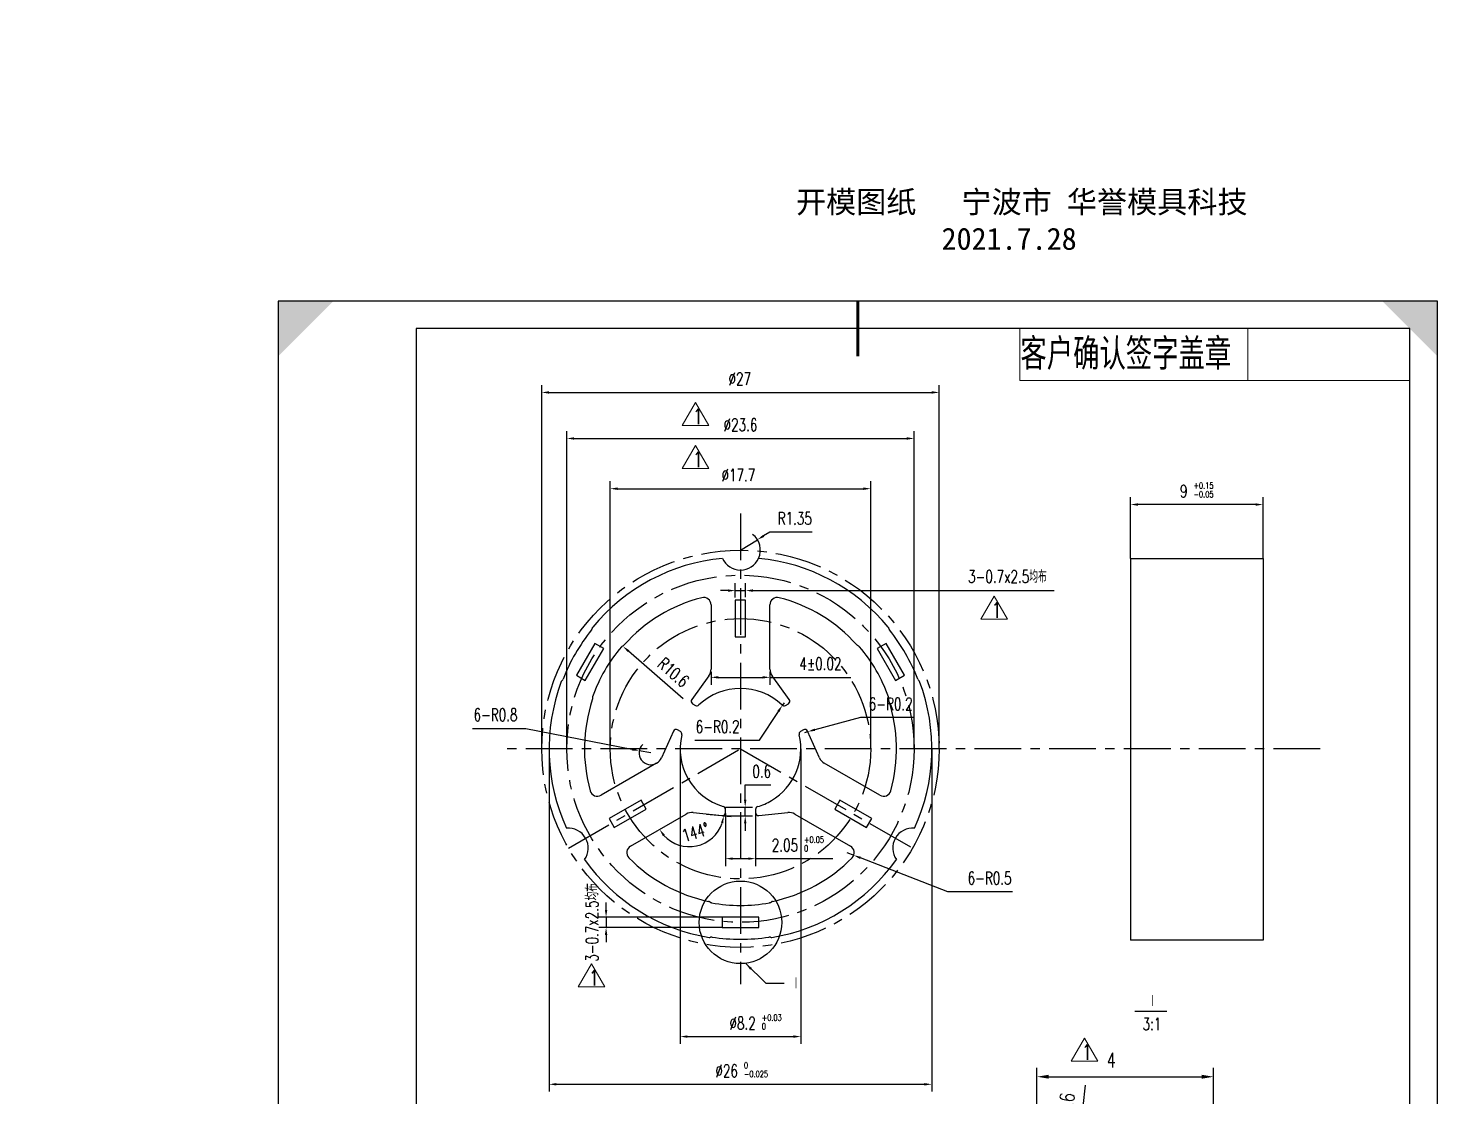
# Model space of a CAD drawing. Header units: millimetres. Extents: x 2517 to 77584, y 486 to 45347.
# Drawn here: x 3470.5 to 3566.3, y 921.4 to 994 of the extents above; entities that cross this region are included whole.
import ezdxf

# ---------------------------------------------------------------- set-up
doc = ezdxf.new("R2010")
doc.units = ezdxf.units.MM
doc.linetypes.add('CENTER', pattern=[50.8, 31.75, -6.35, 6.35, -6.35])
doc.linetypes.add('DIVIDE', pattern=[31.75, 12.7, -6.35, 0, -6.35, 0, -6.35])
for name, color, linetype in [('01', 7, 'Continuous'), ('02', 1, 'Continuous'), ('3', 3, 'Continuous'), ('CENTER', 1, 'CENTER'), ('DIM', 3, 'Continuous'), ('PART', 6, 'Continuous'), ('PH', 140, 'Continuous'), ('TEXT', 3, 'Continuous'), ('图框线', 4, 'Continuous')]:
    doc.layers.add(name, color=color, linetype=linetype)
for name, color, linetype, lineweight in [('中心线', 1, 'CENTER', 9), ('双点划线', 5, 'DIVIDE', 9), ('实线', 7, 'Continuous', 25)]:
    doc.layers.add(name, color=color, linetype=linetype, lineweight=lineweight)
doc.styles.add('BZZX', font='romans.shx', dxfattribs={"width": 0.8})
doc.styles.add('HZ1', font='', dxfattribs={"width": 0.8})
doc.styles.get("Standard").update_dxf_attribs({"font": 'simfang.ttf'})
doc.styles.add('工程字', font='romans.shx', dxfattribs={"width": 0.7, "bigfont": 'gbcbig.shx'})
doc.styles.get('HZ1').set_extended_font_data('NSimSun')
doc.dimstyles.new('副本 ISO-25-1.5', dxfattribs={"dimtxt": 0.85, "dimasz": 0.5, "dimexe": 0.5, "dimexo": 0, "dimgap": 0.5, "dimtad": 1, "dimtoh": 1, "dimdec": 3, "dimzin": 9, "dimdsep": 46, "dimtxsty": '工程字', "dimcen": 0.5, "dimclrd": 3, "dimclre": 3, "dimclrt": 4, "dimadec": 1, "dimazin": 0, "dimtfac": 1, "dimtdec": 3, "dimtmove": 0, "dimatfit": 3, "dimfxl": 1, "dimarcsym": 0})
doc.dimstyles.new('放大3倍', dxfattribs={"dimtxt": 1, "dimasz": 0.8, "dimexe": 0.6, "dimexo": 0.3, "dimtad": 1, "dimtoh": 1, "dimdec": 3, "dimlfac": 0.333333, "dimzin": 9, "dimdsep": 46, "dimtxsty": '工程字', "dimcen": 1, "dimclrd": 3, "dimclre": 3, "dimclrt": 4, "dimadec": 1, "dimazin": 0, "dimtfac": 0.7, "dimtdec": 3, "dimtmove": 0, "dimatfit": 3, "dimfxl": 1, "dimtolj": 1, "dimarcsym": 0})

# ---------------------------------------------------------------- blocks, each defined once
blk = doc.blocks.new('*U394')
at = {"layer": '01', "const_width": 0.5}
for points in [[(105, 297), (105, 287)], [(0, 148.5), (30, 148.5)], [(210, 148.5), (200, 148.5)], [(105, 0), (105, 5)]]:
    blk.add_lwpolyline(points, dxfattribs=at)
at = {"layer": '01'}
for points in [[(205, 292), (25, 292)], [(25, 292), (25, 5)], [(205, 5), (205, 292)], [(25, 5), (205, 5)]]:
    blk.add_lwpolyline(points, dxfattribs=at)
for points in [[(10, 297), (0, 297), (0, 287)], [(210, 287), (210, 297), (200, 297)], [(10, 0), (0, 0), (0, 10)], [(200, 0), (210, 0), (210, 10)]]:
    blk.add_solid(points, dxfattribs=at)
at = {"layer": '02'}
for points in [[(210, 297), (0, 297)], [(0, 297), (0, 0)], [(210, 0), (210, 297)], [(0, 0), (210, 0)]]:
    blk.add_lwpolyline(points, dxfattribs=at)
blk = doc.blocks.new('*D395')
at = {"layer": 'Defpoints', "color": 0, "transparency": 16777216}
for p in [(3514.767, 945.01), (3522.967, 945.01), (3522.967, 925.444)]:
    blk.add_point(p, dxfattribs=at)
at = {"layer": 'DIM', "color": 3, "lineweight": -2, "transparency": 16777216}
for p, q in [((3514.767, 945.01), (3514.767, 924.944)), ((3522.967, 945.01), (3522.967, 924.944)), ((3515.267, 925.444), (3522.467, 925.444))]:
    blk.add_line(p, q, dxfattribs=at)
at = {"layer": 'DIM', "color": 3, "transparency": 16777216}
for points in [[(3515.267, 925.528), (3515.267, 925.361), (3514.767, 925.444)], [(3522.467, 925.528), (3522.467, 925.361), (3522.967, 925.444)]]:
    blk.add_solid(points, dxfattribs=at)
at = {"layer": 'DIM', "color": 4, "transparency": 16777216, "insert": (3519.896, 926.44), "char_height": 0.85, "attachment_point": 5, "style": '工程字'}
blk.add_mtext('%%C8.2 {\\H0.5x;\\S+0.03^ 0;}', dxfattribs=at)
blk = doc.blocks.new('*D396')
at = {"layer": 'Defpoints', "color": 0, "transparency": 16777216}
for p in [(3505.867, 945.01), (3531.867, 945.01), (3531.867, 922.202)]:
    blk.add_point(p, dxfattribs=at)
at = {"layer": 'DIM', "color": 3, "lineweight": -2, "transparency": 16777216}
for p, q in [((3505.867, 945.01), (3505.867, 921.702)), ((3531.867, 945.01), (3531.867, 921.702)), ((3506.367, 922.202), (3531.367, 922.202))]:
    blk.add_line(p, q, dxfattribs=at)
at = {"layer": 'DIM', "color": 3, "transparency": 16777216}
for points in [[(3506.367, 922.286), (3506.367, 922.119), (3505.867, 922.202)], [(3531.367, 922.286), (3531.367, 922.119), (3531.867, 922.202)]]:
    blk.add_solid(points, dxfattribs=at)
at = {"layer": 'DIM', "color": 4, "transparency": 16777216, "insert": (3518.953, 923.198), "char_height": 0.85, "attachment_point": 5, "style": '工程字'}
blk.add_mtext('%%C26 {\\H0.5x;\\S0^ -0.025;}', dxfattribs=at)
blk = doc.blocks.new('*D397')
at = {"layer": 'Defpoints', "color": 0, "transparency": 16777216}
for p in [(3517.842, 940.607), (3519.892, 940.607), (3519.892, 937.541)]:
    blk.add_point(p, dxfattribs=at)
at = {"layer": 'DIM', "color": 3, "lineweight": -2, "transparency": 16777216}
for p, q in [((3517.842, 940.607), (3517.842, 937.041)), ((3519.892, 940.607), (3519.892, 937.041)), ((3518.342, 937.541), (3519.392, 937.541)), ((3519.892, 937.541), (3525.146, 937.541))]:
    blk.add_line(p, q, dxfattribs=at)
at = {"layer": 'DIM', "color": 3, "transparency": 16777216}
for points in [[(3518.342, 937.624), (3518.342, 937.458), (3517.842, 937.541)], [(3519.392, 937.624), (3519.392, 937.458), (3519.892, 937.541)]]:
    blk.add_solid(points, dxfattribs=at)
at = {"layer": 'DIM', "color": 4, "transparency": 16777216, "insert": (3522.769, 938.537), "char_height": 0.85, "attachment_point": 5, "style": '工程字'}
blk.add_mtext('2.05 {\\H0.5x;\\S+0.05^ 0;}', dxfattribs=at)
blk = doc.blocks.new('*D398')
at = {"layer": 'Defpoints', "color": 0, "transparency": 16777216}
for p in [(3515.34, 940.665), (3515.461, 940.69), (3517.676, 940.458), (3511.118, 938.227), (3514.91, 938.406)]:
    blk.add_point(p, dxfattribs=at)
at = {"layer": 'DIM', "color": 3, "lineweight": -2, "transparency": 16777216}
blk.add_line((3517.676, 940.458), (3518.224, 940.4), dxfattribs=at)
blk.add_arc((3515.397, 940.697), 2.343, 222.25166, 341.74834, dxfattribs=at)
at = {"layer": 'DIM', "color": 3, "transparency": 16777216}
for points in [[(3517.54, 939.981), (3517.703, 939.946), (3517.727, 940.452)], [(3513.595, 939.073), (3513.73, 939.171), (3513.368, 939.526)]]:
    blk.add_solid(points, dxfattribs=at)
at = {"layer": 'DIM', "color": 4, "transparency": 16777216, "insert": (3515.815, 939.343), "char_height": 0.85, "attachment_point": 5, "rotation": 17.17907, "style": '工程字'}
blk.add_mtext('144°', dxfattribs=at)
blk = doc.blocks.new('*D399')
at = {"layer": 'Defpoints', "color": 0, "transparency": 16777216}
for p in [(3518.867, 958.51), (3520.015, 959.219)]:
    blk.add_point(p, dxfattribs=at)
at = {"layer": 'DIM', "color": 3, "lineweight": -2, "transparency": 16777216}
for p, q in [((3520.866, 959.745), (3520.441, 959.482)), ((3523.746, 959.745), (3520.866, 959.745)), ((3518.867, 958.51), (3520.015, 959.219))]:
    blk.add_line(p, q, dxfattribs=at)
blk.add_arc((3518.867, 958.51), 1.35, 335.57438, 52.91669, dxfattribs=at)
at = {"layer": 'DIM', "color": 3, "transparency": 16777216}
blk.add_solid([(3520.397, 959.553), (3520.485, 959.411), (3520.015, 959.219)], dxfattribs=at)
at = {"layer": 'DIM', "color": 4, "transparency": 16777216, "insert": (3522.556, 960.67), "char_height": 0.85, "attachment_point": 5, "style": '工程字'}
blk.add_mtext('R1.35', dxfattribs=at)
blk = doc.blocks.new('*D410')
at = {"layer": 'Defpoints', "color": 0, "transparency": 16777216}
for p in [(3532.367, 969.233), (3505.367, 945.01, 0), (3532.367, 945.01, 0)]:
    blk.add_point(p, dxfattribs=at)
at = {"layer": 'DIM', "color": 3, "lineweight": -2, "transparency": 16777216}
for p, q in [((3505.367, 945.01), (3505.367, 969.733)), ((3505.867, 969.233), (3531.867, 969.233)), ((3532.367, 945.01), (3532.367, 969.733))]:
    blk.add_line(p, q, dxfattribs=at)
at = {"layer": 'DIM', "color": 3, "transparency": 16777216}
for points in [[(3505.867, 969.317), (3505.867, 969.15), (3505.367, 969.233)], [(3531.867, 969.317), (3531.867, 969.15), (3532.367, 969.233)]]:
    blk.add_solid(points, dxfattribs=at)
at = {"layer": 'DIM', "color": 4, "transparency": 16777216, "insert": (3518.82, 970.158), "char_height": 0.85, "attachment_point": 5, "style": '工程字'}
blk.add_mtext('%%c27', dxfattribs=at)
blk = doc.blocks.new('*D400')
at = {"layer": 'Defpoints', "color": 0, "transparency": 16777216}
for p in [(3518.517, 955.763), (3518.517, 955.293), (3519.217, 955.318)]:
    blk.add_point(p, dxfattribs=at)
at = {"layer": 'DIM', "color": 3, "lineweight": -2, "transparency": 16777216}
for p, q in [((3518.017, 955.763), (3517.517, 955.763)), ((3518.517, 955.293), (3518.517, 956.263)), ((3518.517, 955.763), (3519.217, 955.763)), ((3519.217, 955.318), (3519.217, 956.263)), ((3519.717, 955.763), (3540.18, 955.763))]:
    blk.add_line(p, q, dxfattribs=at)
at = {"layer": 'DIM', "color": 3, "transparency": 16777216}
for points in [[(3518.017, 955.847), (3518.017, 955.68), (3518.517, 955.763)], [(3519.717, 955.847), (3519.717, 955.68), (3519.217, 955.763)]]:
    blk.add_solid(points, dxfattribs=at)
at = {"layer": 'DIM', "color": 4, "transparency": 16777216, "insert": (3537.003, 956.716), "char_height": 0.85, "attachment_point": 5, "style": '工程字'}
blk.add_mtext('3-0.7x2.5均布', dxfattribs=at)
blk = doc.blocks.new('*D401')
at = {"layer": 'Defpoints', "color": 0, "transparency": 16777216}
for p in [(3516.867, 950.237), (3520.867, 950.237), (3520.867, 949.866)]:
    blk.add_point(p, dxfattribs=at)
at = {"layer": 'DIM', "color": 3, "lineweight": -2, "transparency": 16777216}
for p, q in [((3516.867, 950.237), (3516.867, 949.366)), ((3517.367, 949.866), (3520.367, 949.866)), ((3520.867, 950.237), (3520.867, 949.366)), ((3520.867, 949.866), (3526.358, 949.866))]:
    blk.add_line(p, q, dxfattribs=at)
at = {"layer": 'DIM', "color": 3, "transparency": 16777216}
for points in [[(3517.367, 949.949), (3517.367, 949.782), (3516.867, 949.866)], [(3520.367, 949.949), (3520.367, 949.782), (3520.867, 949.866)]]:
    blk.add_solid(points, dxfattribs=at)
at = {"layer": 'DIM', "color": 4, "transparency": 16777216, "insert": (3524.3, 950.791), "char_height": 0.85, "attachment_point": 5, "style": '工程字'}
blk.add_mtext('4%%P0.02', dxfattribs=at)
blk = doc.blocks.new('*D402')
at = {"layer": 'Defpoints', "color": 0, "transparency": 16777216}
for p in [(3510.879, 951.978), (3518.867, 945.01)]:
    blk.add_point(p, dxfattribs=at)
at = {"layer": 'DIM', "color": 3, "lineweight": -2, "transparency": 16777216}
blk.add_line((3514.982, 948.399), (3511.255, 951.649), dxfattribs=at)
at = {"layer": 'DIM', "color": 3, "transparency": 16777216}
blk.add_solid([(3511.31, 951.712), (3511.201, 951.586), (3510.879, 951.978)], dxfattribs=at)
at = {"layer": 'DIM', "color": 4, "transparency": 16777216, "insert": (3514.316, 950.207), "char_height": 0.85, "attachment_point": 5, "rotation": 318.90261, "style": '工程字'}
blk.add_mtext('R10.6', dxfattribs=at)
blk = doc.blocks.new('bj1')
at = {"layer": '中心线'}
for p, q in [((-2.41, 0), (0, 4.17)), ((2.41, 0), (0, 4.17)), ((2.41, 0), (-2.41, 0))]:
    blk.add_line(p, q, dxfattribs=at)
at = {"layer": '中心线', "insert": (-0.51, 3.02), "char_height": 2.8, "width": 1.3542, "attachment_point": 1, "style": 'BZZX'}
blk.add_mtext('1', dxfattribs=at)
blk = doc.blocks.new('*D411')
at = {"layer": 'Defpoints', "color": 0, "transparency": 16777216}
for p in [(3545.369, 961.613), (3545.369, 957.952), (3554.369, 957.952)]:
    blk.add_point(p, dxfattribs=at)
at = {"layer": 'DIM', "color": 3, "lineweight": -2, "transparency": 16777216}
for p, q in [((3545.369, 957.952), (3545.369, 962.113)), ((3553.869, 961.613), (3545.869, 961.613)), ((3554.369, 957.952), (3554.369, 962.113))]:
    blk.add_line(p, q, dxfattribs=at)
at = {"layer": 'DIM', "color": 3, "transparency": 16777216}
for points in [[(3545.869, 961.696), (3545.869, 961.53), (3545.369, 961.613)], [(3553.869, 961.696), (3553.869, 961.53), (3554.369, 961.613)]]:
    blk.add_solid(points, dxfattribs=at)
at = {"layer": 'DIM', "color": 4, "transparency": 16777216, "insert": (3549.869, 962.609), "char_height": 0.85, "attachment_point": 5, "style": '工程字'}
blk.add_mtext('9 {\\H0.5x;\\S+0.15^ -0.05;}', dxfattribs=at)
blk = doc.blocks.new('*D412')
at = {"layer": 'Defpoints', "color": 0, "transparency": 16777216}
for p in [(3517.842, 941.04), (3517.842, 940.44), (3519.188, 940.44)]:
    blk.add_point(p, dxfattribs=at)
at = {"layer": 'DIM', "color": 3, "lineweight": -2, "transparency": 16777216}
for p, q in [((3519.188, 941.54), (3519.188, 942.548)), ((3519.188, 942.548), (3520.934, 942.548)), ((3517.842, 941.04), (3519.688, 941.04)), ((3517.842, 940.44), (3519.688, 940.44)), ((3519.188, 940.44), (3519.188, 941.04)), ((3519.188, 939.94), (3519.188, 939.44))]:
    blk.add_line(p, q, dxfattribs=at)
at = {"layer": 'DIM', "color": 3, "transparency": 16777216}
for points in [[(3519.104, 941.54), (3519.271, 941.54), (3519.188, 941.04)], [(3519.104, 939.94), (3519.271, 939.94), (3519.188, 940.44)]]:
    blk.add_solid(points, dxfattribs=at)
at = {"layer": 'DIM', "color": 4, "transparency": 16777216, "insert": (3520.311, 943.473), "char_height": 0.85, "attachment_point": 5, "style": '工程字'}
blk.add_mtext('0.6', dxfattribs=at)
blk = doc.blocks.new('*D403')
at = {"layer": 'Defpoints', "color": 0, "transparency": 16777216}
for p in [(3511.987, 944.879), (3512.772, 944.724)]:
    blk.add_point(p, dxfattribs=at)
at = {"layer": 'DIM', "color": 3, "linetype": 'ByBlock', "lineweight": -2, "transparency": 16777216}
for p, q in [((3500.668, 946.397), (3504.284, 946.397)), ((3504.284, 946.397), (3511.496, 944.976)), ((3512.772, 944.724), (3511.987, 944.879))]:
    blk.add_line(p, q, dxfattribs=at)
blk.add_arc((3512.772, 944.724), 0.8, 133.04118, 300, dxfattribs=at)
at = {"layer": 'DIM', "color": 3, "transparency": 16777216}
blk.add_solid([(3511.512, 945.057), (3511.48, 944.894), (3511.987, 944.879)], dxfattribs=at)
at = {"layer": 'DIM', "color": 4, "transparency": 16777216, "insert": (3502.226, 947.322), "char_height": 0.85, "attachment_point": 5, "style": '工程字'}
blk.add_mtext('6-R0.8', dxfattribs=at)
blk = doc.blocks.new('*D404')
at = {"layer": 'Defpoints', "color": 0, "transparency": 16777216}
for p in [(3526.091, 937.952), (3526.558, 937.772)]:
    blk.add_point(p, dxfattribs=at)
at = {"layer": 'DIM', "color": 3, "linetype": 'ByBlock', "lineweight": -2, "transparency": 16777216}
for p, q in [((3526.091, 937.952), (3526.558, 937.772)), ((3532.96, 935.294), (3527.024, 937.591)), ((3537.352, 935.294), (3532.96, 935.294))]:
    blk.add_line(p, q, dxfattribs=at)
at = {"layer": 'DIM', "color": 3, "transparency": 16777216}
blk.add_solid([(3527.054, 937.669), (3526.994, 937.514), (3526.558, 937.772)], dxfattribs=at)
at = {"layer": 'DIM', "color": 4, "transparency": 16777216, "insert": (3535.793, 936.219), "char_height": 0.85, "attachment_point": 5, "style": '工程字'}
blk.add_mtext('6-R0.5', dxfattribs=at)
blk = doc.blocks.new('*D413')
at = {"layer": 'Defpoints', "color": 0, "transparency": 16777216}
for p in [(3527.717, 962.691), (3510.017, 945.01), (3527.717, 945.01)]:
    blk.add_point(p, dxfattribs=at)
at = {"layer": 'DIM', "color": 3, "lineweight": -2, "transparency": 16777216}
for p, q in [((3510.017, 945.01), (3510.017, 963.191)), ((3527.717, 945.01), (3527.717, 963.191)), ((3510.517, 962.691), (3527.217, 962.691))]:
    blk.add_line(p, q, dxfattribs=at)
at = {"layer": 'DIM', "color": 3, "transparency": 16777216}
for points in [[(3510.517, 962.774), (3510.517, 962.607), (3510.017, 962.691)], [(3527.217, 962.774), (3527.217, 962.607), (3527.717, 962.691)]]:
    blk.add_solid(points, dxfattribs=at)
at = {"layer": 'DIM', "color": 4, "transparency": 16777216, "insert": (3518.729, 963.616), "char_height": 0.85, "attachment_point": 5, "style": '工程字'}
blk.add_mtext('%%c17.7', dxfattribs=at)
blk = doc.blocks.new('*D405')
at = {"layer": 'Defpoints', "color": 0, "transparency": 16777216}
for p in [(3521.714, 947.965), (3521.824, 948.132)]:
    blk.add_point(p, dxfattribs=at)
at = {"layer": 'DIM', "color": 3, "linetype": 'ByBlock', "lineweight": -2, "transparency": 16777216}
for p, q in [((3521.824, 948.132), (3521.714, 947.965)), ((3520.149, 945.587), (3521.439, 947.547)), ((3515.757, 945.587), (3520.149, 945.587))]:
    blk.add_line(p, q, dxfattribs=at)
at = {"layer": 'DIM', "color": 3, "transparency": 16777216}
blk.add_solid([(3521.369, 947.593), (3521.509, 947.501), (3521.714, 947.965)], dxfattribs=at)
at = {"layer": 'DIM', "color": 4, "transparency": 16777216, "insert": (3517.316, 946.512), "char_height": 0.85, "attachment_point": 5, "style": '工程字'}
blk.add_mtext('6-R0.2', dxfattribs=at)
blk = doc.blocks.new('*D406')
at = {"layer": 'Defpoints', "color": 0, "transparency": 16777216}
for p in [(3523.244, 946.123), (3523.438, 946.175)]:
    blk.add_point(p, dxfattribs=at)
at = {"layer": 'DIM', "color": 3, "linetype": 'ByBlock', "lineweight": -2, "transparency": 16777216}
for p, q in [((3527.015, 947.131), (3523.921, 946.304)), ((3530.631, 947.131), (3527.015, 947.131)), ((3523.244, 946.123), (3523.438, 946.175))]:
    blk.add_line(p, q, dxfattribs=at)
blk.add_arc((3523.244, 946.123), 0.2, 14.96901, 24, dxfattribs=at)
at = {"layer": 'DIM', "color": 3, "transparency": 16777216}
blk.add_solid([(3523.899, 946.384), (3523.942, 946.223), (3523.438, 946.175)], dxfattribs=at)
at = {"layer": 'DIM', "color": 4, "transparency": 16777216, "insert": (3529.073, 948.056), "char_height": 0.85, "attachment_point": 5, "style": '工程字'}
blk.add_mtext('6-R0.2', dxfattribs=at)
blk = doc.blocks.new('*D414')
at = {"layer": 'Defpoints', "color": 0, "transparency": 16777216}
for p in [(3530.667, 966.103), (3507.067, 945.01, 0), (3530.667, 945.01, 0)]:
    blk.add_point(p, dxfattribs=at)
at = {"layer": 'DIM', "color": 3, "lineweight": -2, "transparency": 16777216}
for p, q in [((3507.067, 945.01), (3507.067, 966.603)), ((3507.567, 966.103), (3530.167, 966.103)), ((3530.667, 945.01), (3530.667, 966.603))]:
    blk.add_line(p, q, dxfattribs=at)
at = {"layer": 'DIM', "color": 3, "transparency": 16777216}
for points in [[(3507.567, 966.186), (3507.567, 966.019), (3507.067, 966.103)], [(3530.167, 966.186), (3530.167, 966.019), (3530.667, 966.103)]]:
    blk.add_solid(points, dxfattribs=at)
at = {"layer": 'DIM', "color": 4, "transparency": 16777216, "insert": (3518.867, 967.028), "char_height": 0.85, "attachment_point": 5, "style": '工程字'}
blk.add_mtext('%%c23.6', dxfattribs=at)
blk = doc.blocks.new('*D415')
at = {"layer": 'Defpoints', "color": 0, "transparency": 16777216}
for p in [(3517.617, 933.56), (3509.736, 932.86), (3517.617, 932.86)]:
    blk.add_point(p, dxfattribs=at)
at = {"layer": 'DIM', "color": 3, "lineweight": -2, "transparency": 16777216}
for p, q in [((3509.736, 934.06), (3509.736, 934.56)), ((3517.617, 933.56), (3509.236, 933.56)), ((3509.736, 933.56), (3509.736, 932.86)), ((3517.617, 932.86), (3509.236, 932.86)), ((3509.736, 932.36), (3509.736, 931.86))]:
    blk.add_line(p, q, dxfattribs=at)
at = {"layer": 'DIM', "color": 3, "transparency": 16777216}
for points in [[(3509.653, 934.06), (3509.82, 934.06), (3509.736, 933.56)], [(3509.653, 932.36), (3509.82, 932.36), (3509.736, 932.86)]]:
    blk.add_solid(points, dxfattribs=at)
at = {"layer": 'DIM', "color": 4, "transparency": 16777216, "insert": (3508.783, 933.21), "char_height": 0.85, "attachment_point": 5, "rotation": 90, "style": '工程字'}
blk.add_mtext('3-0.7x2.5均布', dxfattribs=at)
blk = doc.blocks.new('*D417')
at = {"layer": 'Defpoints', "color": 0, "transparency": 16777216}
for p in [(3551.01, 922.715), (3539.01, 914.958), (3551.01, 914.958)]:
    blk.add_point(p, dxfattribs=at)
at = {"layer": 'PART', "color": 3, "lineweight": -2, "transparency": 16777216}
for p, q in [((3539.01, 915.258), (3539.01, 923.315)), ((3551.01, 915.258), (3551.01, 923.315)), ((3539.81, 922.715), (3550.21, 922.715))]:
    blk.add_line(p, q, dxfattribs=at)
at = {"layer": 'PART', "color": 3, "transparency": 16777216}
for points in [[(3539.81, 922.848), (3539.81, 922.582), (3539.01, 922.715)], [(3550.21, 922.848), (3550.21, 922.582), (3551.01, 922.715)]]:
    blk.add_solid(points, dxfattribs=at)
at = {"layer": 'PART', "color": 4, "transparency": 16777216, "insert": (3544.059, 923.84), "char_height": 1, "attachment_point": 5, "style": '工程字'}
blk.add_mtext('\\A1;4', dxfattribs=at)
blk = doc.blocks.new('*D407')
at = {"layer": 'Defpoints', "color": 0, "transparency": 16777216}
for p in [(3545.01, 946.339), (3541.461, 914.738)]:
    blk.add_point(p, dxfattribs=at)
at = {"layer": 'PART', "color": 3, "lineweight": -2, "transparency": 16777216}
blk.add_line((3542.292, 922.136), (3541.55, 915.533), dxfattribs=at)
blk.add_arc((3545.01, 946.339), 31.8, 262.51113, 265.47146, dxfattribs=at)
at = {"layer": 'PART', "color": 3, "transparency": 16777216}
blk.add_solid([(3541.418, 915.548), (3541.683, 915.518), (3541.461, 914.738)], dxfattribs=at)
at = {"layer": 'PART', "color": 4, "transparency": 16777216, "insert": (3540.948, 920.249), "char_height": 1, "attachment_point": 5, "rotation": 83.59218, "style": '工程字'}
blk.add_mtext('\\A1;R10.6', dxfattribs=at)
blk = doc.blocks.new('*D420')
at = {"layer": 'Defpoints', "color": 0, "transparency": 16777216}
for p in [(3547.871, 985.234), (3542.149, 907.444)]:
    blk.add_point(p, dxfattribs=at)
at = {"layer": 'PART', "color": 3, "lineweight": -2, "transparency": 16777216}
blk.add_line((3542.551, 912.913), (3542.207, 908.242), dxfattribs=at)
blk.add_arc((3545.01, 946.339), 39, 264.91126, 266.06707, dxfattribs=at)
at = {"layer": 'PART', "color": 3, "transparency": 16777216}
blk.add_solid([(3542.074, 908.252), (3542.34, 908.232), (3542.149, 907.444)], dxfattribs=at)
at = {"layer": 'PART', "color": 4, "transparency": 16777216, "insert": (3541.025, 911.078), "char_height": 1, "attachment_point": 5, "rotation": 85.79273, "style": '工程字'}
blk.add_mtext('\\A1;(∅26)', dxfattribs=at)

msp = doc.modelspace()

# ---------------------------------------------------------------- linework, layer by layer
at = {"layer": '3'}
for p, q in [((3516.5687, 940.5741), (3517.8417, 940.4403)), ((3517.8417, 940.9258), (3517.8417, 941.0403)), ((3517.8417, 940.6069), (3517.8417, 940.4403))]:
    msp.add_line(p, q, dxfattribs=at)
at = {"layer": 'CENTER', "ltscale": 0.1}
for p, q in [((3518.8667, 961.0101, 0), (3518.8667, 929.0101, 0)), ((3558.2542, 945.0101, 0), (3502.8667, 945.0101, 0))]:
    msp.add_line(p, q, dxfattribs=at)
at = {"layer": 'CENTER', "linetype": 'CENTER', "ltscale": 0.1}
for p, q in [((3507.1754, 938.2601), (3518.8667, 945.0101, 0)), ((3518.8667, 945.0101, 0), (3530.5581, 938.2601))]:
    msp.add_line(p, q, dxfattribs=at)
at = {"layer": 'CENTER', "ltscale": 0.1}
for centre, radius in [((3518.8667, 945.0101, 0), 13.5), ((3518.8667, 945.0101, 0), 11.8), ((3518.8667, 945.0101), 8.85)]:
    msp.add_circle(centre, radius, dxfattribs=at)
at = {"layer": 'DIM', "color": 4}
msp.add_line((3545.6671, 927.1751), (3547.839, 927.1751), dxfattribs=at)
at = {"layer": 'PART', "color": 7}
for p, q in [((3545.369, 957.9519), (3554.369, 957.9519)), ((3545.369, 957.9519, 0), (3545.369, 932.0101, 0)), ((3554.369, 957.9519, 0), (3554.369, 932.0101, 0)), ((3516.8667, 954.7958), (3516.8667, 950.4316)), ((3520.8667, 950.4316), (3520.8667, 954.7958)), ((3510.8371, 951.9894), (3510.9143, 952.034)), ((3526.8964, 951.9894), (3526.8192, 952.034)), ((3516.7139, 949.9614), (3515.5522, 948.3624)), ((3522.1812, 948.3624), (3521.0195, 949.9614)), ((3508.8077, 948.4744), (3508.8077, 948.3852)), ((3515.614, 948.0716), (3515.8096, 947.9587)), ((3521.9238, 947.9587), (3522.1194, 948.0716)), ((3528.9258, 948.4744), (3528.9258, 948.3852)), ((3514.3063, 946.2044), (3513.5024, 944.3988)), ((3514.7846, 946.1833), (3514.589, 946.2963)), ((3523.1444, 946.2963), (3522.9488, 946.1833)), ((3524.231, 944.3988), (3523.4271, 946.2044)), ((3513.1716, 944.0314), (3509.3921, 941.8493)), ((3528.3414, 941.8493), (3524.5619, 944.0314)), ((3511.3921, 938.3852), (3515.1716, 940.5673)), ((3515.6552, 940.6701), (3517.6208, 940.4635)), ((3517.8417, 940.6624), (3517.8417, 940.8883)), ((3519.8917, 940.8883), (3519.8917, 940.6624)), ((3520.1126, 940.4635), (3522.0782, 940.6701)), ((3522.5619, 940.5673), (3526.3414, 938.3852)), ((3516.8373, 934.5666), (3516.7601, 934.6111)), ((3520.8961, 934.5666), (3520.9733, 934.6111)), ((3554.369, 932.0101), (3545.369, 932.0101))]:
    msp.add_line(p, q, dxfattribs=at)
for points in [[(3518.5167, 952.6101), (3519.2167, 952.6101), (3519.2167, 955.1101), (3518.5167, 955.1101)], [(3509.5757, 951.8176), (3508.9695, 952.1676), (3507.7195, 950.0026), (3508.3257, 949.6526)], [(3529.4077, 949.6526), (3530.0139, 950.0026), (3528.7639, 952.1676), (3528.1577, 951.8176)], [(3512.4599, 940.907), (3512.1099, 941.5132), (3509.9449, 940.2632), (3510.2949, 939.657)], [(3525.6235, 941.5132), (3525.2735, 940.907), (3527.4386, 939.657), (3527.7886, 940.2632)], [(3517.6167, 933.5601), (3517.6167, 932.8601), (3520.1167, 932.8601), (3520.1167, 933.5601)]]:
    msp.add_lwpolyline(points, close=True, dxfattribs=at)
for centre, radius, start, end in [((3518.8667, 945.0101), 13, 95.425524, 140.569086), ((3518.8667, 958.5101), 1.35, 204.425624, 335.574376), ((3518.8667, 945.0101), 13, 39.430914, 84.574476), ((3518.8667, 945.0101), 10.6, 104.331088, 138.253211), ((3516.3667, 954.7958), 0.5, 360, 104.331088), ((3521.3667, 954.7958), 0.5, 75.668912, 180), ((3518.8667, 945.0101), 10.6, 41.746789, 75.668912), ((3518.8667, 945.0101), 12.95, 141.4243, 158.5757), ((3508.5863, 953.2098), 0.2, 321.4243, 349.954601), ((3508.9801, 953.14), 0.2, 140.569086, 169.954601), ((3528.7533, 953.14), 0.2, 10.045399, 39.430914), ((3529.1472, 953.2098), 0.2, 190.045399, 218.5757), ((3518.8667, 945.0101), 12.95, 21.4243, 38.5757), ((3518.8667, 945.0101), 10.65, 139.360342, 160.639658), ((3510.9371, 951.8162), 0.2, 120, 139.360342), ((3510.8143, 952.2072), 0.2, 300, 318.210549), ((3526.9192, 952.2072), 0.2, 221.789451, 240), ((3526.7964, 951.8162), 0.2, 40.639658, 60), ((3518.8667, 945.0101), 10.65, 19.360342, 40.639658), ((3506.6254, 949.8134), 0.2, 310.045399, 338.5757), ((3516.0667, 950.4316), 0.8, 324, 360), ((3521.6667, 950.4316), 0.8, 180, 216), ((3531.1081, 949.8134), 0.2, 201.4243, 229.954601), ((3518.8667, 945.0101), 13, 159.430914, 204.574476), ((3506.8827, 949.5072), 0.2, 130.045399, 159.430914), ((3518.8667, 945.0101), 4.1, 46.551898, 133.448102), ((3518.8667, 945.0101), 13, 335.425524, 20.569086), ((3530.8507, 949.5072), 0.2, 20.569086, 49.954601), ((3518.8667, 945.0101), 10.6, 161.746789, 195.668912), ((3508.6077, 948.3852), 0.2, 341.789451, 360), ((3509.0077, 948.4744), 0.2, 160.639658, 180), ((3515.714, 948.2448), 0.2, 144, 240), ((3515.9096, 948.1319), 0.2, 240, 313.448102), ((3521.8238, 948.1319), 0.2, 226.551898, 300), ((3522.0194, 948.2448), 0.2, 300, 36), ((3528.7258, 948.4744), 0.2, 360, 19.360342), ((3529.1258, 948.3852), 0.2, 180, 198.210549), ((3518.8667, 945.0101), 10.6, 344.331088, 18.253211), ((3514.489, 946.1231), 0.2, 60, 156), ((3518.8667, 945.0101), 4.1, 166.551898, 253.448102), ((3514.6846, 946.0101), 0.2, 346.551898, 60), ((3518.8667, 945.0101), 4.1, 300.803596, 13.448102), ((3523.0488, 946.0101), 0.2, 120, 193.448102), ((3523.2444, 946.1231), 0.2, 24, 120), ((3512.7716, 944.7242), 0.8, 300, 336), ((3524.9619, 944.7242), 0.8, 204, 240), ((3509.1421, 942.2823), 0.5, 195.668912, 300), ((3528.5914, 942.2823), 0.5, 240, 344.331088), ((3518.8667, 945.0101), 4.1, 286.551898, 300.803596), ((3515.5716, 939.8745), 0.8, 84, 120), ((3517.6417, 940.6624), 0.2, 264, 0), ((3517.6417, 940.8883), 0.2, 360, 73.448102), ((3520.0917, 940.8883), 0.2, 106.551898, 180), ((3520.0917, 940.6624), 0.2, 180, 276), ((3522.1619, 939.8745), 0.8, 60, 96), ((3507.1754, 938.2601), 1.35, 324.425624, 95.574376), ((3530.5581, 938.2601), 1.35, 84.425624, 215.574376), ((3511.6421, 937.9522), 0.5, 120, 224.331088), ((3526.0914, 937.9522), 0.5, 315.668912, 60), ((3518.8667, 945.0101), 13, 215.425524, 260.569086), ((3518.8667, 945.0101), 10.6, 224.331088, 258.210549), ((3518.8667, 945.0101), 13, 279.430914, 324.574476), ((3518.8667, 945.0101), 10.6, 281.789451, 315.668912), ((3516.6601, 934.4379), 0.2, 60, 78.210549), ((3516.9373, 934.7398), 0.2, 240, 259.360342), ((3518.8667, 945.0101), 10.65, 259.360342, 280.639658), ((3520.7961, 934.7398), 0.2, 280.639658, 300), ((3521.0733, 934.4379), 0.2, 101.789451, 120), ((3516.7693, 932.3831), 0.2, 260.569086, 289.954601), ((3516.9059, 932.0071), 0.2, 81.4243, 109.954601), ((3518.8667, 945.0101), 12.95, 261.4243, 278.5757), ((3520.8276, 932.0071), 0.2, 70.045399, 98.5757), ((3520.9641, 932.3831), 0.2, 250.045399, 279.430914)]:
    msp.add_arc(centre, radius, start, end, dxfattribs=at)
at = {"layer": 'TEXT', "color": 3}
msp.add_circle((3518.8667, 933.2101, 0), 2.8081, dxfattribs=at)
at = {"layer": '双点划线'}
for radius, start, end in [(52, 279.430914, 279.430914), (51.8, 261.4243, 261.4243), (51.8, 278.5757, 278.5757)]:
    msp.add_arc((3435.5732, 941.9942), radius, start, end, dxfattribs=at)
at = {"layer": '图框线', "color": 7, "linetype": 'Continuous', "lineweight": 20}
for p, q in [((3537.8542, 973.5731), (3537.8542, 970.0557)), ((3553.3364, 973.5731), (3553.3364, 970.0557)), ((3564.3409, 970.0557), (3537.8542, 970.0557))]:
    msp.add_line(p, q, dxfattribs=at)

# ---------------------------------------------------------------- block references
at = {"xscale": 0.375, "yscale": 0.375, "zscale": 0.375}
msp.add_blockref('*U394', (3487.4659, 864.0731), dxfattribs=at)
at = {"layer": 'PH', "xscale": 0.375, "yscale": 0.375, "zscale": 0.375}
for p in [(3515.8122, 966.989), (3515.8122, 964.0691), (3536.1009, 953.8291), (3508.7425, 928.8281), (3542.2406, 923.7795)]:
    msp.add_blockref('bj1', p, dxfattribs=at)

# ---------------------------------------------------------------- texts
at = {"layer": 'DIM', "style": 'HZ1', "width": 0.7}
msp.add_text('客户确认签字盖章', height=1.875, dxfattribs=at).set_placement((3537.8852, 970.9797))
at = {"layer": 'DIM', "color": 4, "char_height": 0.85, "attachment_point": 1, "style": '工程字'}
for s, insert in [('Ⅰ', (3522.3449, 929.4953, 0)), ('Ⅰ', (3546.5529, 928.3028, 0)), ('3:1', (3546.1863, 926.7294, 0))]:
    msp.add_mtext(s, dxfattribs=dict(at, insert=insert))
at = {"layer": '实线', "insert": (3537.1177, 980.9193), "char_height": 0.84, "width": 36.950382, "attachment_point": 5}
msp.add_mtext('{\\C2;\\c130814;   \\fSimSun|b0|i0|c134|p6;\\H1.7857x;开模图纸\\Ftxt|c134;   \\fSimSun|b0|i0|c134|p6;宁波市\\Ftxt|c134; \\fSimSun|b0|i0|c134|p2;\\C0;华誉模具科技2021.7.28}', dxfattribs=at)

# ---------------------------------------------------------------- dimensions: what is measured, and where the dimension line sits
at = {"layer": 'DIM'}
for base, p1, p2, text, picture, middle in [((3532.3667, 969.2335), (3505.3667, 945.0101, 0), (3532.3667, 945.0101, 0), '%%c<>', '*D410', (3518.8204, 969.2335)), ((3530.6667, 966.1026), (3507.0667, 945.0101, 0), (3530.6667, 945.0101, 0), '%%c<>', '*D414', (3518.8667, 966.1026)), ((3527.7167, 962.6908), (3510.0167, 945.0101), (3527.7167, 945.0101), '%%c<>', '*D413', (3518.7286, 962.6908)), ((3518.5167, 955.7632), (3519.2167, 955.3181), (3518.5167, 955.2928), '3-<>x2.5均布', '*D400', (3537.003, 955.7632)), ((3520.8667, 949.8656), (3516.8667, 950.2366), (3520.8667, 950.2366), '<>%%P0.02', '*D401', (3524.3001, 949.8656)), ((3519.8917, 937.5411), (3517.8417, 940.6069), (3519.8917, 940.6069), '<> {\\H0.5x;\\S+0.05^ 0;}', '*D397', (3522.7688, 937.5411))]:
    dim = msp.add_linear_dim(base=base, p1=p1, p2=p2, text=text, dimstyle='副本 ISO-25-1.5', dxfattribs=at)
    dim.commit()
    dim.dimension.update_dxf_attribs({"geometry": picture, "text_midpoint": middle, "dimtype": 160})
dim = msp.add_linear_dim(base=(3545.369, 961.6131), p1=(3554.369, 957.9519), p2=(3545.369, 957.9519), text='<> {\\H0.5x;\\S+0.15^ -0.05;}', dimstyle='副本 ISO-25-1.5', override={"dimtp": 0.15, "dimtm": 0.05, "dimtfac": 0.5}, dxfattribs=at)
dim.commit()
dim.dimension.update_dxf_attribs({"geometry": '*D411', "text_midpoint": (3549.869, 962.609)})
dim = msp.add_radius_dim(center=(3518.8667, 958.5101), mpoint=(3520.0154, 959.2194), dimstyle='副本 ISO-25-1.5', dxfattribs=at)
dim.commit()
dim.dimension.update_dxf_attribs({"geometry": '*D399', "text_midpoint": (3522.5562, 960.6698)})
dim = msp.add_radius_dim(center=(3518.8667, 945.0101), mpoint=(3510.8786, 951.9779), dimstyle='副本 ISO-25-1.5', dxfattribs=at)
dim.commit()
dim.dimension.update_dxf_attribs({"geometry": '*D402', "text_midpoint": (3513.7083, 949.5096), "dimtype": 164})
for center, mpoint, picture, middle in [((3512.7716, 944.7242), (3511.9867, 944.8789), '*D403', (3504.2844, 946.3969)), ((3521.8238, 948.1319), (3521.7139, 947.9648), '*D405', (3517.3155, 945.587)), ((3523.2444, 946.1231), (3523.4376, 946.1747), '*D406', (3527.0148, 947.1311)), ((3526.0914, 937.9522), (3526.5577, 937.7717), '*D404', (3535.7933, 935.294))]:
    dim = msp.add_radius_dim(center=center, mpoint=mpoint, text='6-<>', dimstyle='副本 ISO-25-1.5', override={"dimtp": 0.15, "dimtm": 0.05, "dimtfac": 0.5, "dimarcsym": 1}, dxfattribs=at)
    dim.commit()
    dim.dimension.update_dxf_attribs({"geometry": picture, "text_midpoint": middle, "dimtype": 164})
for base, p1, p2, text, picture, middle in [((3531.8667, 922.2024), (3505.8667, 945.0101), (3531.8667, 945.0101), '%%C<> {\\H0.5x;\\S0^ -0.025;}', '*D396', (3518.9533, 922.2024)), ((3522.9667, 925.4443), (3514.7667, 945.0101), (3522.9667, 945.0101), '%%C<> {\\H0.5x;\\S+0.03^ 0;}', '*D395', (3519.8962, 925.4443))]:
    dim = msp.add_linear_dim(base=base, p1=p1, p2=p2, text=text, dimstyle='副本 ISO-25-1.5', override={"dimtp": 0.03, "dimtfac": 0.5}, dxfattribs=at)
    dim.commit()
    dim.dimension.update_dxf_attribs({"geometry": picture, "text_midpoint": middle, "dimtype": 160})
dim = msp.add_linear_dim(base=(3519.1878, 940.4403), p1=(3517.8417, 941.0403), p2=(3517.8417, 940.4403), angle=90, dimstyle='副本 ISO-25-1.5', override={"dimtp": 0.15, "dimtm": 0.05, "dimtfac": 0.5}, dxfattribs=at)
dim.commit()
dim.dimension.update_dxf_attribs({"geometry": '*D412', "text_midpoint": (3520.3111, 942.5479), "dimtype": 160})
dim = msp.add_angular_dim_2l(base=(3514.9096, 938.4057), line1=((3517.676, 940.4577), (3515.4613, 940.6905)), line2=((3515.3404, 940.6648), (3511.1177, 938.2268)), dimstyle='副本 ISO-25-1.5', override={"dimadec": 0}, dxfattribs=at)
dim.commit()
dim.dimension.update_dxf_attribs({"geometry": '*D398', "text_midpoint": (3516.0886, 938.4591), "dimtype": 162})
dim = msp.add_linear_dim(base=(3509.7363, 932.8601), p1=(3517.6167, 933.5601), p2=(3517.6167, 932.8601), angle=90, text='3-<>x2.5均布', dimstyle='副本 ISO-25-1.5', dxfattribs=at)
dim.commit()
dim.dimension.update_dxf_attribs({"geometry": '*D415', "text_midpoint": (3509.7363, 933.2101), "dimtype": 160})
at = {"layer": 'PART'}
dim = msp.add_diameter_dim_2p(p1=(3547.8711, 985.2342), p2=(3542.1486, 907.4444), text='(<>)', dimstyle='放大3倍', dxfattribs=at)
dim.commit()
dim.dimension.update_dxf_attribs({"geometry": '*D420', "text_midpoint": (3542.4085, 910.9765), "dimtype": 163})
dim = msp.add_radius_dim(center=(3545.0099, 946.3393), mpoint=(3541.4609, 914.7379), dimstyle='放大3倍', dxfattribs=at)
dim.commit()
dim.dimension.update_dxf_attribs({"geometry": '*D407', "text_midpoint": (3542.0657, 920.1238), "dimtype": 164})
dim = msp.add_linear_dim(base=(3551.0099, 922.7151), p1=(3539.0099, 914.9577), p2=(3551.0099, 914.9577), dimstyle='放大3倍', dxfattribs=at)
dim.commit()
dim.dimension.update_dxf_attribs({"geometry": '*D417', "text_midpoint": (3544.0594, 922.7151), "dimtype": 160})

# ---------------------------------------------------------------- leaders
at = {"layer": 'TEXT', "annotation_type": 0, "has_hookline": 1, "hookline_direction": 0, "text_width": 0.1116}
msp.add_leader([(3519.2196, 930.402, 0), (3520.5872, 929.0703, 0), (3521.8449, 929.0703, 0)], dimstyle='副本 ISO-25-1.5', override={"dimgap": 0.5, "dimtad": 0}, dxfattribs=at)

doc.saveas('drawing.dxf')
